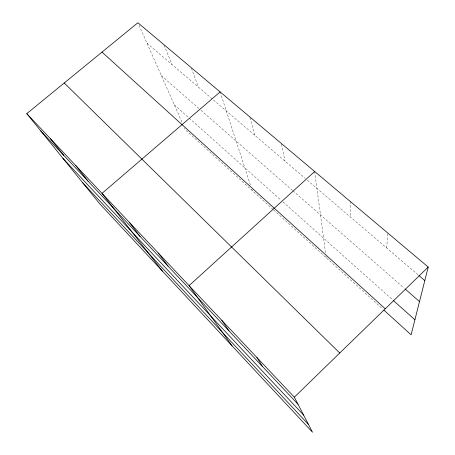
<?xml version="1.0" encoding="UTF-8"?>
<svg xmlns="http://www.w3.org/2000/svg" width="455" height="455" viewBox="0 0 455 455"><rect width="100%" height="100%" fill="white"/><g stroke="black" fill="none" stroke-linecap="round" stroke-linejoin="round"><path stroke-width="0.34" stroke-dasharray="2.27 1.71" d="M386.636 247.992L387.927 233.142M146.925 43.123L305.242 178.428M307.37 180.243L417.809 274.632M161.354 75.632L198.835 108.438M200.951 110.292L292.474 190.395M293.003 190.855L404.176 288.163M174.328 104.86L280.86 200.024M282.953 201.895L392.858 300.067M273.171 209.545L185.407 129.834L184.559 127.912M273.694 210.022L382.991 309.292M139.014 25.298L182.284 122.787M164.067 45.204L172.013 64.564M191.413 68.244L198.437 87.15M220.112 91.938L250.489 185.185M251.791 189.189L252.224 190.52M250.017 117.629L254.868 135.374M281.446 144.11L285.029 161.155M314.684 171.512L325.524 252.809M325.99 256.296L326.172 257.689M350.162 201.366L350.748 217.319"/><path stroke-width="0.68" d="M26.777 113.636L294.339 397.17L312.511 432.25L99.645 203.698L26.777 113.636L137.882 22.75L428.223 267.045L411.104 334.829L384.031 310.236M294.339 397.17L428.223 267.045M314.684 171.512L189.081 285.626L232.124 345.936M220.112 91.938L102.022 193.369L162.412 271.089M418.884 275.554L424.794 280.604M405.234 289.09L419.499 301.574M393.382 300.533L414.909 319.763M102 52.103L385.271 308.791M64.235 82.998L339.766 353.017M40.722 130.869L298.008 404.25M62.887 158.266L303.65 415.136M82.742 182.808L308.507 424.521M50.454 138.724L63.757 155.348M75.496 165.262L88.065 181.175M129.317 222.296L140.117 236.481M158.283 252.991L168.014 266.13M221.881 320.383L228.99 330.916M256.887 357.482L262.399 366.411"/></g></svg>
